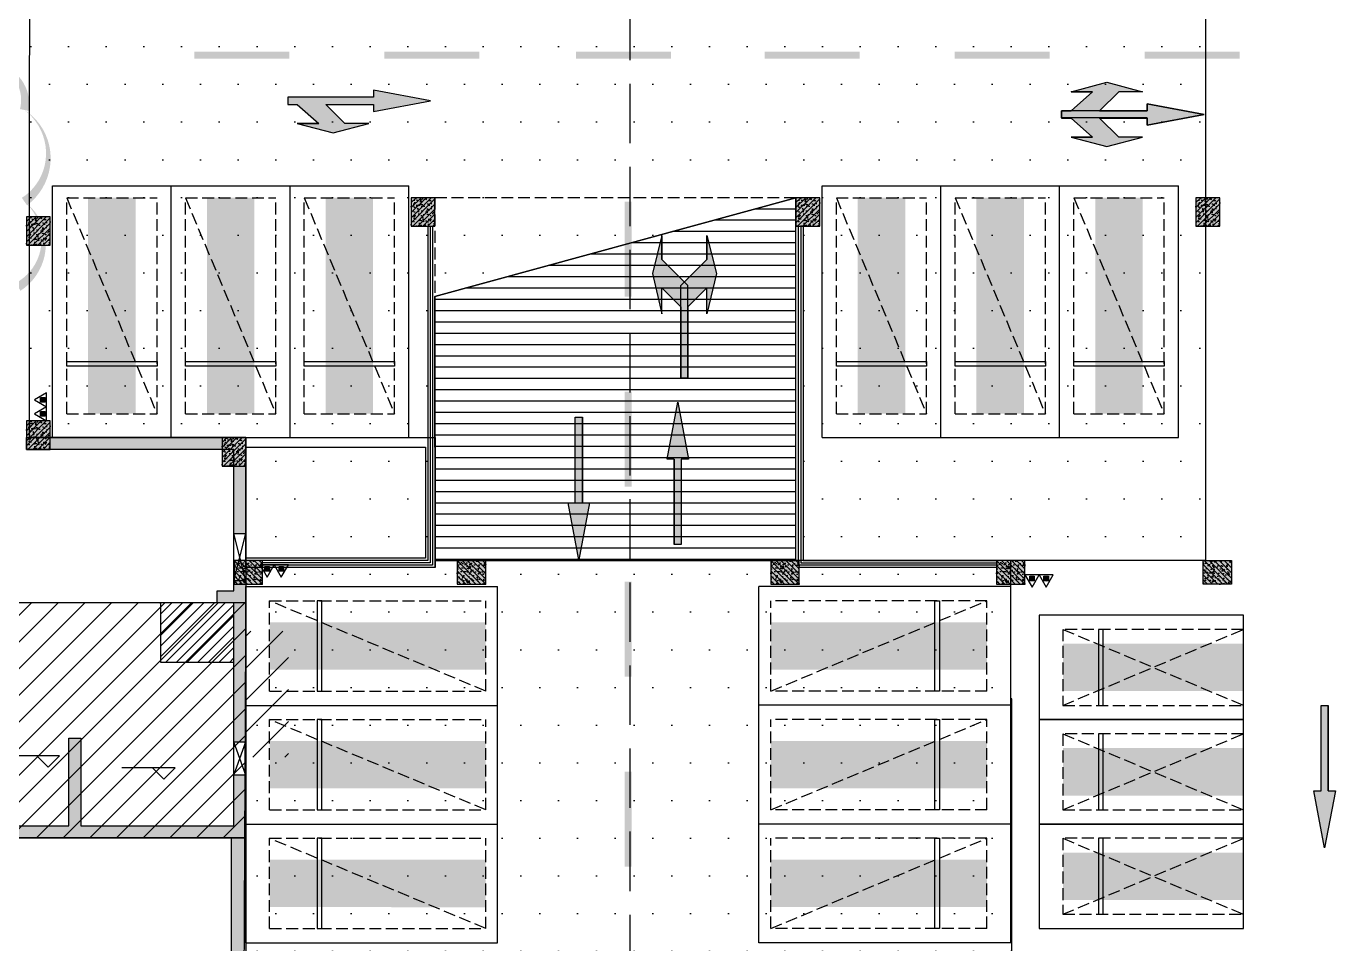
# Model space of a CAD drawing. Extents: x -1338203 to 1886333, y -783476 to 1038610.
# Drawn here: x 707534 to 735141, y 182218 to 201541 of the extents above; entities that cross this region are included whole.
import ezdxf

# ---------------------------------------------------------------- set-up
doc = ezdxf.new("R2010")
doc.units = 0
doc.header["$LTSCALE"] = 1000
doc.header["$MEASUREMENT"] = 0
for name, pattern in [('$2$DASH', [0.35, 0.25, -0.1]), ('A-001-平面B2$0$__DASH', [0.35, 0.25, -0.1]), ('A-001-平面参照B1$0$DASH', [0.35, 0.25, -0.1]), ('DASH', [0.35, 0.25, -0.1])]:
    doc.linetypes.add(name, pattern=pattern)
for name, color, linetype in [('$0$DIM_SYMB', 3, 'Continuous'), ('A-001-平面参照B1$0$0A-ELEV-PATT', 8, 'Continuous'), ('A-001-平面参照B1$0$0A-P-FLOR', 52, 'Continuous'), ('A-001-平面参照B1$0$A-001-平面参照B1$0$0A-E-STRS-RAIL', 163, 'Continuous'), ('A-001-平面参照B1$0$AUDIT_D_220531184525-2', 40, 'Continuous'), ('A-001-车位参照B1$0$A-001-车位参照B1$0$0A-P-PKNG-CAR(A)', 43, 'Continuous'), ('A-001-车位参照B1$0$A-001-车位参照B1$0$0A-P-PKNG-CAR(B)', 21, 'Continuous'), ('A-12-平面B1改$0$A-12-平面B1$0$0A-A-SYMB-ELEV', 150, 'Continuous'), ('p-a-mini', 150, 'Continuous'), ('p-a-regular', 5, 'Continuous'), ('S-12-柱墙B1_1$0$0S-CW-HATCH', 251, 'Continuous'), ('S-12-柱墙B1_1$0$0S-CW-HATCH-UP', 251, 'Continuous'), ('S-12-柱墙B1_1$0$0S-CW-LINE', 72, 'Continuous'), ('S-12-柱墙B1_1$0$0S-S-HOLE', 55, 'Continuous'), ('S001地下一墙柱$0$S001地下一墙柱$0$0S-CC-LINE', 52, 'Continuous'), ('S001地下一墙柱$0$S001地下一墙柱$0$0S-CW-HATCH', 251, 'Continuous'), ('S001地下一墙柱$0$S001地下一墙柱$0$0S-CW-HATCH-UP', 251, 'Continuous'), ('S001地下一墙柱$0$S001地下一墙柱$0$0S-CW-LINE', 72, 'Continuous'), ('中心线', 42, 'Continuous'), ('地面指向箭头', 7, 'Continuous'), ('负一层消火栓$0$0P-EQUIP-FH', 7, 'Continuous')]:
    doc.layers.add(name, color=color, linetype=linetype)
for name, color, linetype, plot in [('A-001-平面参照B1$0$AAD-A-PROOF', 30, 'Continuous', False), ('AAD-A-PROOF', 30, 'Continuous', False), ('负一层消火栓$0$AAD-A-MODIFY_20230107', 201, 'Continuous', False)]:
    doc.layers.add(name, color=color, linetype=linetype, plot=plot)
pattern_1 = [(0, (-766365.4, -306889.1), (396.875, 793.75), [0, -793.75])]
pattern_2 = [(315, (-33607.034, -149410.57), (53.03301, 53.03301), []), (320, (-33607.03, -149410.57), (-18.8256, -215.1781), [22.5, -247.5]), (265, (-33607.03, -149410.57), (225.6576, 41.6254), [18, -198]), (10.4514, (-33608.6, -149428.5), (206.8319, -173.5528), [19.122, -210.3426]), (316.1842, (-33547.03, -149410.57), (-49.6557, -320.1723), [33.75, -371.25]), (6.6356, (-33551.17, -149437.25), (292.2354, -280.3988), [28.683, -315.514]), (261.1842, (-33547.03, -149410.57), (292.2356, -280.3986), [27, -297]), (291, (-33562.03, -149440.57), (-120.7857, -179.0721), [22.5, -247.5]), (236, (-33562.03, -149440.57), (217.545, -72.9946), [18, -198]), (341.4514, (-33572.1, -149455.5), (96.7591, -252.0668), [19.122, -210.3426]), (307.5, (-33607.034, -149410.57), (99.86816, -3.64796), [0, -195.6, 0, -201, 0, -198.75]), (277.5, (-33607.03, -149410.57), (118.3235, -78.92086), [0, -114.6, 0, -191.1, 0, -75.75]), (237.5, (-33607.034, -149343.67), (-6.76646, -160.14673), [0, -75, 0, -234, 0, -310.5]), (227.5, (-33607.03, -149313.67), (30.0315, -174.95585), [0, -97.5, 0, -155.4, 0, -220.5])]

# ---------------------------------------------------------------- blocks, each defined once
blk = doc.blocks.new('A-001-平面参照B1')
at = {"layer": 'A-001-平面参照B1$0$0A-ELEV-PATT'}
h = blk.add_hatch(dxfattribs=at)
h.set_pattern_fill('DOTS', color=256, scale=500)
h.set_pattern_definition(pattern_1)
edge = h.paths.add_edge_path()
edge.add_line((-50226, -116800), (-54206, -116799))
edge.add_line((-54206, -116799), (-54209, -114010))
edge.add_line((-54209, -114010), (-54209, -114010))
edge.add_line((-54209, -114010), (-58760, -114010))
edge.add_line((-58760, -114010), (-58759, -97910))
edge.add_line((-58759, -97910), (-34009, -97860))
edge.add_line((-34009, -97860), (-34009, -116600))
edge.add_line((-34009, -116600), (-42629, -116600))
edge.add_line((-42629, -116600), (-42629, -108960))
edge.add_line((-42629, -108960), (-50229, -111040))
edge.add_line((-50229, -111040), (-50229, -114210))
edge.add_line((-50229, -114210), (-50229, -111040))
h = blk.add_hatch(dxfattribs=at)
h.set_pattern_fill('ANSI31', color=256, scale=150, angle=135)
h.set_pattern_definition([(180, (-766365.37, -306889.07), (-1e-14, -238.125), [])])
h.paths.add_polyline_path([(-42629, -108960), (-50229, -111040), (-50229, -114210), (-50229, -114210), (-50229, -116600), (-42629, -116600), (-42629, -114210), (-42629, -114210), (-42629, -108960), (-50229, -111040)])
h = blk.add_hatch(dxfattribs=at)
h.set_pattern_fill('DOTS', color=256, scale=500)
h.set_pattern_definition(pattern_1)
h.paths.add_polyline_path([(-38109, -133450), (-38083, -133450), (-38084, -131350), (-38084, -131350), (-38084, -119510), (-38109, -119510), (-38109, -116600), (-50229, -116600), (-50229, -116750), (-54206, -116749), (-54360, -148950), (-38109, -148950)])
at = {"layer": 'A-001-平面参照B1$0$0A-P-FLOR', "linetype": 'A-001-平面参照B1$0$DASH'}
blk.add_lwpolyline([(-42629, -111040), (-42629, -108960), (-50229, -108960), (-50229, -111040)], dxfattribs=at)
at = {"layer": 'A-001-平面参照B1$0$A-001-平面参照B1$0$0A-E-STRS-RAIL'}
for points in [[(-50279, -109560), (-50279, -116700), (-53858, -116700)], [(-50329, -109560), (-50329, -116650), (-53858, -116650)], [(-38409, -116700), (-42579, -116700), (-42579, -109560)], [(-42529, -109560), (-42529, -116650), (-38409, -116650)]]:
    blk.add_lwpolyline(points, dxfattribs=at)
at = {"layer": 'A-001-平面参照B1$0$AAD-A-PROOF', "ltscale": 0.002}
blk.add_lwpolyline([(-50229, -111040), (-50229, -111040), (-42629, -108960)], dxfattribs=at)
at = {"layer": 'A-001-平面参照B1$0$AUDIT_D_220531184525-2'}
for points in [[(-50226, -116750), (-54206, -116749), (-54209, -114010), (-58760, -114010), (-58759, -97910), (-34009, -97860), (-34009, -114210), (-34009, -114210), (-34009, -116600), (-42629, -116600), (-42629, -108960), (-50229, -111040), (-50229, -114210), (-50229, -111040)], [(-50226, -116750), (-54206, -116749), (-54209, -114010), (-58760, -114010), (-58759, -97910), (-34009, -97860), (-34009, -114210), (-34009, -114210), (-34009, -116600), (-38409, -116600), (-38409, -116750), (-42559, -116750), (-42559, -116600), (-42629, -116600), (-42629, -108960), (-50229, -111040), (-50229, -114210), (-50229, -111040)], [(-50379, -109560), (-50379, -116600), (-53858, -116600)], [(-42479, -109560), (-42479, -116600), (-38409, -116600)]]:
    blk.add_lwpolyline(points, dxfattribs=at)
for points in [[(-42629, -108960), (-50229, -111040), (-50229, -114210), (-50229, -114210), (-50229, -116600), (-42629, -116600), (-42629, -114210), (-42629, -114210), (-42629, -108960), (-50229, -111040)], [(-42629, -108960), (-50229, -111040), (-50229, -114210), (-50229, -114210), (-50229, -116600), (-42629, -116600), (-42629, -114210), (-42629, -114210), (-42629, -108960), (-50229, -111040)], [(-38109, -133450), (-38083, -133450), (-38084, -131350), (-38084, -131350), (-38084, -119510), (-38109, -119510), (-38109, -116600), (-50229, -116600), (-50229, -116750), (-54206, -116749), (-54360, -148950), (-38109, -148950)]]:
    blk.add_lwpolyline(points, close=True, dxfattribs=at)
blk = doc.blocks.new('S-12-柱墙B1_1', base_point=(-588474, -346969))
at = {"layer": 'S-12-柱墙B1_1$0$0S-CW-HATCH'}
h = blk.add_hatch(color=256, dxfattribs=at)
h.dxf.hatch_style = 1
h.paths.add_polyline_path([(-544824, -351749), (-545074, -351749), (-545074, -350749), (-544824, -350749), (-544824, -348729), (-549444, -348729), (-549444, -348979), (-545074, -348979), (-545074, -351959), (-545424, -351959), (-545424, -352209), (-545074, -352209), (-545074, -355139), (-544824, -355139), (-544824, -355839), (-545074, -355839), (-545074, -356909), (-548299, -356909), (-548299, -355059), (-548549, -355059), (-548549, -356909), (-555534, -356909), (-555534, -353429), (-555784, -353429), (-555784, -357709), (-561664, -357709), (-561664, -353429), (-561914, -353429), (-561914, -356909), (-568899, -356909), (-568899, -355059), (-569149, -355059), (-569149, -356909), (-572374, -356909), (-572374, -354579), (-572624, -354579), (-572624, -356909), (-572774, -356909), (-572774, -354579), (-573024, -354579), (-573024, -356909), (-576249, -356909), (-576249, -355059), (-576499, -355059), (-576499, -356909), (-583484, -356909), (-583484, -353429), (-583734, -353429), (-583734, -357709), (-589614, -357709), (-589614, -353429), (-589864, -353429), (-589864, -356909), (-596849, -356909), (-596849, -355059), (-597099, -355059), (-597099, -356909), (-600324, -356909), (-600324, -352209), (-599974, -352209), (-599974, -351959), (-600324, -351959), (-600324, -348979), (-599554, -348979), (-599554, -348729), (-600574, -348729), (-600574, -357159), (-589864, -357159), (-589864, -357959), (-583484, -357959), (-583484, -357159), (-561914, -357159), (-561914, -357959), (-555534, -357959), (-555534, -357159), (-544824, -357159)])
at = {"layer": 'S-12-柱墙B1_1$0$0S-CW-HATCH-UP'}
h = blk.add_hatch(dxfattribs=at)
h.set_pattern_fill('钢筋混凝土', color=256, scale=30)
h.set_pattern_definition([(45, (0, 0), (-53.0330086, 53.0330086), []), (50, (0, 0), (215.178055, -18.82564), [22.5, -247.5]), (355, (0, 0), (-41.6254, 225.65764), [18, -198]), (100.4514, (17.93, -1.57), (173.552815, 206.83186), [19.12206, -210.342634]), (46.1842, (0, 60), (320.17231, -49.6557), [33.75, -371.25]), (96.6356, (26.68, 55.86), (280.39881, 292.23536), [28.68309, -315.5139]), (351.1842, (0, 60), (280.39858, 292.23558), [27, -297]), (21, (30, 45), (179.072116, -120.785667), [22.5, -247.5]), (326, (30, 45), (72.9946, 217.545014), [18, -198]), (71.4514, (44.92, 34.93), (252.06679, 96.75915), [19.12206, -210.342634]), (37.5, (0, 0), (3.647957, 99.868156), [0, -195.6, 0, -201, 0, -198.75]), (7.5, (0, 0), (78.920861, 118.323514), [0, -114.6, 0, -191.1, 0, -75.75]), (327.5, (-66.9, 0), (160.146731, -6.7664615), [0, -75, 0, -234, 0, -310.5]), (317.5, (-96.9, 0), (174.95585, 30.031495), [0, -97.5, 0, -155.4, 0, -220.5])])
h.paths.add_polyline_path([(-545074, -350749), (-544824, -350749), (-544824, -348729), (-549444, -348729), (-549444, -348979), (-545074, -348979), (-545074, -351959), (-545424, -351959), (-545424, -352209), (-545074, -352209), (-545074, -355139), (-544824, -355139), (-544824, -355839), (-545074, -355839), (-545074, -356909), (-548299, -356909), (-548299, -355059), (-548549, -355059), (-548549, -356909), (-555534, -356909), (-555534, -353429), (-555784, -353429), (-555784, -357709), (-561664, -357709), (-561664, -353429), (-561914, -353429), (-561914, -356909), (-568899, -356909), (-568899, -355059), (-569149, -355059), (-569149, -356909), (-572374, -356909), (-572374, -354579), (-572624, -354579), (-572624, -356909), (-572774, -356909), (-572774, -354579), (-573024, -354579), (-573024, -356909), (-576249, -356909), (-576249, -355059), (-576499, -355059), (-576499, -356909), (-583484, -356909), (-583484, -353429), (-583734, -353429), (-583734, -357709), (-589614, -357709), (-589614, -353429), (-589864, -353429), (-589864, -356909), (-596849, -356909), (-596849, -355059), (-597099, -355059), (-597099, -356909), (-600324, -356909), (-600324, -352209), (-599974, -352209), (-599974, -351959), (-600324, -351959), (-600324, -348979), (-599554, -348979), (-599554, -348729), (-600574, -348729), (-600574, -357159), (-589864, -357159), (-589864, -357959), (-583484, -357959), (-583484, -357159), (-561914, -357159), (-561914, -357959), (-555534, -357959), (-555534, -357159), (-544824, -357159), (-544824, -351749), (-545074, -351749)])
at = {"layer": 'S-12-柱墙B1_1$0$0S-CW-LINE'}
for points in [[(-549444, -348729), (-544824, -348729), (-544824, -357159), (-555534, -357159), (-555534, -357959), (-561914, -357959), (-561914, -357159), (-583484, -357159)], [(-568899, -356909), (-561914, -356909), (-561914, -353429), (-561664, -353429), (-561664, -357709), (-555784, -357709), (-555784, -353429), (-555534, -353429), (-555534, -356909), (-548549, -356909), (-548549, -355059), (-548299, -355059), (-548299, -356909), (-545074, -356909), (-545074, -352209), (-545424, -352209), (-545424, -351959), (-545074, -351959), (-545074, -348979), (-549444, -348979), (-549444, -348729)]]:
    blk.add_lwpolyline(points, dxfattribs=at)
at = {"layer": 'S-12-柱墙B1_1$0$0S-S-HOLE'}
for p, q in [((-545074, -351749), (-544824, -350749)), ((-544824, -351749), (-545074, -350749)), ((-545074, -355839), (-544824, -355139)), ((-544824, -355839), (-545074, -355139))]:
    blk.add_line(p, q, dxfattribs=at)
for points in [[(-545074, -350749), (-544824, -350749), (-544824, -351749), (-545074, -351749)], [(-545074, -355139), (-544824, -355139), (-544824, -355839), (-545074, -355839)]]:
    blk.add_lwpolyline(points, close=True, dxfattribs=at)
blk = doc.blocks.new('S001地下一墙柱')
at = {"layer": 'S001地下一墙柱$0$S001地下一墙柱$0$0S-CW-HATCH'}
h = blk.add_hatch(color=256, dxfattribs=at)
h.dxf.hatch_style = 1
h.paths.add_polyline_path([(-50229, -108960), (-50729, -108960), (-50729, -109560), (-50229, -109560)])
h = blk.add_hatch(color=256, dxfattribs=at)
h.dxf.hatch_style = 1
h.paths.add_polyline_path([(-42129, -108960), (-42629, -108960), (-42629, -109560), (-42129, -109560)])
h = blk.add_hatch(color=256, dxfattribs=at)
h.dxf.hatch_style = 1
h.paths.add_polyline_path([(-33709, -108960), (-34209, -108960), (-34209, -109560), (-33709, -109560)])
h = blk.add_hatch(color=256, dxfattribs=at)
h.dxf.hatch_style = 1
h.paths.add_polyline_path([(-58329, -109360), (-58829, -109360), (-58829, -109960), (-58329, -109960)])
h = blk.add_hatch(color=256, dxfattribs=at)
h.dxf.hatch_style = 1
h.paths.add_polyline_path([(-58329, -113660), (-58829, -113660), (-58829, -114260), (-58329, -114260)])
h = blk.add_hatch(color=256, dxfattribs=at)
h.dxf.hatch_style = 1
h.paths.add_polyline_path([(-54209, -114011), (-54709, -114011), (-54709, -114611), (-54209, -114611)])
h = blk.add_hatch(color=256, dxfattribs=at)
h.dxf.hatch_style = 1
h.paths.add_polyline_path([(-53858, -117100), (-53858, -116600), (-54458, -116600), (-54458, -117100)])
h = blk.add_hatch(color=256, dxfattribs=at)
h.dxf.hatch_style = 1
h.paths.add_polyline_path([(-49159, -117100), (-49159, -116600), (-49759, -116600), (-49759, -117100)])
h = blk.add_hatch(color=256, dxfattribs=at)
h.dxf.hatch_style = 1
h.paths.add_polyline_path([(-42559, -117100), (-42559, -116600), (-43159, -116600), (-43159, -117100)])
h = blk.add_hatch(color=256, dxfattribs=at)
h.dxf.hatch_style = 1
h.paths.add_polyline_path([(-37809, -117100), (-37809, -116600), (-38409, -116600), (-38409, -117100)])
h = blk.add_hatch(color=256, dxfattribs=at)
h.dxf.hatch_style = 1
h.paths.add_polyline_path([(-34059, -117100), (-34059, -116600), (-33459, -116600), (-33459, -117100)])
at = {"layer": 'S001地下一墙柱$0$S001地下一墙柱$0$0S-CW-HATCH', "ltscale": 0.002}
h = blk.add_hatch(color=256, dxfattribs=at)
h.dxf.hatch_style = 1
h.paths.add_polyline_path([(-54509, -122440), (-54209, -122440), (-54209, -166036), (-54509, -166036)])
at = {"layer": 'S001地下一墙柱$0$S001地下一墙柱$0$0S-CW-HATCH-UP'}
h = blk.add_hatch(dxfattribs=at)
h.set_pattern_fill('钢筋混凝土', color=256, scale=30)
h.set_pattern_definition([(45, (-17918.04, -100008.29), (-53.03301, 53.03301), []), (50, (-17918.04, -100008.29), (215.1781, -18.8256), [22.5, -247.5]), (355, (-17918.04, -100008.29), (-41.6254, 225.6576), [18, -198]), (100.4514, (-17900.1, -100009.86), (173.5528, 206.8319), [19.122, -210.3426]), (46.1842, (-17918.04, -99948.3), (320.1723, -49.6557), [33.75, -371.25]), (96.6356, (-17891.36, -99952.43), (280.3988, 292.2354), [28.683, -315.514]), (351.1842, (-17918.04, -99948.3), (280.3986, 292.2356), [27, -297]), (21, (-17888.04, -99963.29), (179.0721, -120.7857), [22.5, -247.5]), (326, (-17888.04, -99963.29), (72.9946, 217.545), [18, -198]), (71.4514, (-17873.11, -99973.35), (252.0668, 96.7591), [19.122, -210.3426]), (37.5, (-17918.04, -100008.29), (3.64796, 99.86816), [0, -195.6, 0, -201, 0, -198.75]), (7.5, (-17918.04, -100008.29), (78.92086, 118.3235), [0, -114.6, 0, -191.1, 0, -75.75]), (327.5, (-17984.94, -100008.29), (160.14673, -6.76646), [0, -75, 0, -234, 0, -310.5]), (317.5, (-18014.94, -100008.29), (174.95585, 30.0315), [0, -97.5, 0, -155.4, 0, -220.5])])
h.paths.add_polyline_path([(-50229, -108960), (-50729, -108960), (-50729, -109560), (-50229, -109560)])
h = blk.add_hatch(dxfattribs=at)
h.set_pattern_fill('钢筋混凝土', color=256, scale=30)
h.set_pattern_definition([(45, (-9818.04, -100008.29), (-53.03301, 53.03301), []), (50, (-9818.04, -100008.29), (215.1781, -18.8256), [22.5, -247.5]), (355, (-9818.04, -100008.29), (-41.6254, 225.6576), [18, -198]), (100.4514, (-9800.1, -100009.86), (173.5528, 206.8319), [19.122, -210.3426]), (46.1842, (-9818.04, -99948.3), (320.1723, -49.6557), [33.75, -371.25]), (96.6356, (-9791.36, -99952.43), (280.3988, 292.2354), [28.683, -315.514]), (351.1842, (-9818.04, -99948.3), (280.3986, 292.2356), [27, -297]), (21, (-9788.04, -99963.29), (179.0721, -120.7857), [22.5, -247.5]), (326, (-9788.04, -99963.29), (72.9946, 217.545), [18, -198]), (71.4514, (-9773.11, -99973.35), (252.0668, 96.7591), [19.122, -210.3426]), (37.5, (-9818.04, -100008.29), (3.64796, 99.86816), [0, -195.6, 0, -201, 0, -198.75]), (7.5, (-9818.04, -100008.29), (78.92086, 118.3235), [0, -114.6, 0, -191.1, 0, -75.75]), (327.5, (-9884.94, -100008.29), (160.14673, -6.76646), [0, -75, 0, -234, 0, -310.5]), (317.5, (-9914.94, -100008.29), (174.95585, 30.0315), [0, -97.5, 0, -155.4, 0, -220.5])])
h.paths.add_polyline_path([(-42129, -108960), (-42629, -108960), (-42629, -109560), (-42129, -109560)])
h = blk.add_hatch(dxfattribs=at)
h.set_pattern_fill('钢筋混凝土', color=256, scale=30)
h.set_pattern_definition([(45, (-1398.69, -100008.29), (-53.03301, 53.03301), []), (50, (-1398.7, -100008.29), (215.1781, -18.8256), [22.5, -247.5]), (355, (-1398.7, -100008.29), (-41.6254, 225.6576), [18, -198]), (100.4514, (-1380.76, -100009.86), (173.5528, 206.8319), [19.122, -210.3426]), (46.1842, (-1398.7, -99948.3), (320.1723, -49.6557), [33.75, -371.25]), (96.6356, (-1372, -99952.43), (280.3988, 292.2354), [28.683, -315.514]), (351.1842, (-1398.7, -99948.3), (280.3986, 292.2356), [27, -297]), (21, (-1368.7, -99963.29), (179.0721, -120.7857), [22.5, -247.5]), (326, (-1368.7, -99963.29), (72.9946, 217.545), [18, -198]), (71.4514, (-1353.77, -99973.35), (252.0668, 96.7591), [19.122, -210.3426]), (37.5, (-1398.69, -100008.29), (3.64796, 99.86816), [0, -195.6, 0, -201, 0, -198.75]), (7.5, (-1398.69, -100008.29), (78.92086, 118.3235), [0, -114.6, 0, -191.1, 0, -75.75]), (327.5, (-1465.59, -100008.29), (160.14673, -6.76646), [0, -75, 0, -234, 0, -310.5]), (317.5, (-1495.59, -100008.29), (174.95585, 30.0315), [0, -97.5, 0, -155.4, 0, -220.5])])
h.paths.add_polyline_path([(-33709, -108960), (-34209, -108960), (-34209, -109560), (-33709, -109560)])
h = blk.add_hatch(dxfattribs=at)
h.set_pattern_fill('钢筋混凝土', color=256, scale=30)
h.set_pattern_definition([(45, (-26018.04, -100408.29), (-53.03301, 53.03301), []), (50, (-26018.04, -100408.29), (215.1781, -18.8256), [22.5, -247.5]), (355, (-26018.04, -100408.29), (-41.6254, 225.6576), [18, -198]), (100.4514, (-26000.1, -100409.86), (173.5528, 206.8319), [19.122, -210.3426]), (46.1842, (-26018.04, -100348.3), (320.1723, -49.6557), [33.75, -371.25]), (96.6356, (-25991.36, -100352.43), (280.3988, 292.2354), [28.683, -315.514]), (351.1842, (-26018.04, -100348.3), (280.3986, 292.2356), [27, -297]), (21, (-25988.04, -100363.29), (179.0721, -120.7857), [22.5, -247.5]), (326, (-25988.04, -100363.29), (72.9946, 217.545), [18, -198]), (71.4514, (-25973.11, -100373.35), (252.0668, 96.7591), [19.122, -210.3426]), (37.5, (-26018.04, -100408.29), (3.64796, 99.86816), [0, -195.6, 0, -201, 0, -198.75]), (7.5, (-26018.04, -100408.29), (78.92086, 118.3235), [0, -114.6, 0, -191.1, 0, -75.75]), (327.5, (-26084.94, -100408.29), (160.14673, -6.76646), [0, -75, 0, -234, 0, -310.5]), (317.5, (-26114.94, -100408.29), (174.95585, 30.0315), [0, -97.5, 0, -155.4, 0, -220.5])])
h.paths.add_polyline_path([(-58329, -109360), (-58829, -109360), (-58829, -109960), (-58329, -109960)])
h = blk.add_hatch(dxfattribs=at)
h.set_pattern_fill('钢筋混凝土', color=256, scale=30)
h.set_pattern_definition([(45, (-26018.04, -104708.29), (-53.03301, 53.03301), []), (50, (-26018.04, -104708.3), (215.1781, -18.8256), [22.5, -247.5]), (355, (-26018.04, -104708.3), (-41.6254, 225.6576), [18, -198]), (100.4514, (-26000.1, -104709.86), (173.5528, 206.8319), [19.122, -210.3426]), (46.1842, (-26018.04, -104648.3), (320.1723, -49.6557), [33.75, -371.25]), (96.6356, (-25991.36, -104652.43), (280.3988, 292.2354), [28.683, -315.514]), (351.1842, (-26018.04, -104648.3), (280.3986, 292.2356), [27, -297]), (21, (-25988.04, -104663.3), (179.0721, -120.7857), [22.5, -247.5]), (326, (-25988.04, -104663.3), (72.9946, 217.545), [18, -198]), (71.4514, (-25973.11, -104673.36), (252.0668, 96.7591), [19.122, -210.3426]), (37.5, (-26018.04, -104708.29), (3.64796, 99.86816), [0, -195.6, 0, -201, 0, -198.75]), (7.5, (-26018.04, -104708.29), (78.92086, 118.3235), [0, -114.6, 0, -191.1, 0, -75.75]), (327.5, (-26084.94, -104708.29), (160.14673, -6.76646), [0, -75, 0, -234, 0, -310.5]), (317.5, (-26114.94, -104708.29), (174.95585, 30.0315), [0, -97.5, 0, -155.4, 0, -220.5])])
h.paths.add_polyline_path([(-58329, -113660), (-58829, -113660), (-58829, -114260), (-58329, -114260)])
h = blk.add_hatch(dxfattribs=at)
h.set_pattern_fill('钢筋混凝土', color=256, scale=30)
h.set_pattern_definition([(45, (-21898.03, -105058.836), (-53.03301, 53.03301), []), (50, (-21898.03, -105058.84), (215.1781, -18.8256), [22.5, -247.5]), (355, (-21898.03, -105058.84), (-41.6254, 225.6576), [18, -198]), (100.4514, (-21880.1, -105060.4), (173.5528, 206.8319), [19.122, -210.3426]), (46.1842, (-21898.03, -104998.84), (320.1723, -49.6557), [33.75, -371.25]), (96.6356, (-21871.35, -105002.97), (280.3988, 292.2354), [28.683, -315.514]), (351.1842, (-21898.03, -104998.84), (280.3986, 292.2356), [27, -297]), (21, (-21868.03, -105013.84), (179.0721, -120.7857), [22.5, -247.5]), (326, (-21868.03, -105013.84), (72.9946, 217.545), [18, -198]), (71.4514, (-21853.1, -105023.9), (252.0668, 96.7591), [19.122, -210.3426]), (37.5, (-21898.03, -105058.836), (3.64796, 99.86816), [0, -195.6, 0, -201, 0, -198.75]), (7.5, (-21898.03, -105058.84), (78.92086, 118.3235), [0, -114.6, 0, -191.1, 0, -75.75]), (327.5, (-21964.93, -105058.836), (160.14673, -6.76646), [0, -75, 0, -234, 0, -310.5]), (317.5, (-21994.93, -105058.84), (174.95585, 30.0315), [0, -97.5, 0, -155.4, 0, -220.5])])
h.paths.add_polyline_path([(-54209, -114011), (-54709, -114011), (-54709, -114611), (-54209, -114611)])
h = blk.add_hatch(dxfattribs=at)
h.set_pattern_fill('钢筋混凝土', color=256, scale=30, angle=-90)
h.set_pattern_definition([(315, (-44906.265, -149410.27), (53.03301, 53.03301), []), (320, (-44906.26, -149410.27), (-18.8256, -215.1781), [22.5, -247.5]), (265, (-44906.26, -149410.27), (225.6576, 41.6254), [18, -198]), (10.4514, (-44907.83, -149428.2), (206.8319, -173.5528), [19.122, -210.3426]), (316.1842, (-44846.26, -149410.27), (-49.6557, -320.1723), [33.75, -371.25]), (6.6356, (-44850.4, -149436.95), (292.2354, -280.3988), [28.683, -315.514]), (261.1842, (-44846.26, -149410.27), (292.2356, -280.3986), [27, -297]), (291, (-44861.26, -149440.27), (-120.7857, -179.0721), [22.5, -247.5]), (236, (-44861.26, -149440.27), (217.545, -72.9946), [18, -198]), (341.4514, (-44871.33, -149455.2), (96.7591, -252.0668), [19.122, -210.3426]), (307.5, (-44906.265, -149410.27), (99.86816, -3.64796), [0, -195.6, 0, -201, 0, -198.75]), (277.5, (-44906.26, -149410.27), (118.3235, -78.92086), [0, -114.6, 0, -191.1, 0, -75.75]), (237.5, (-44906.265, -149343.37), (-6.76646, -160.14673), [0, -75, 0, -234, 0, -310.5]), (227.5, (-44906.26, -149313.37), (30.0315, -174.95585), [0, -97.5, 0, -155.4, 0, -220.5])])
h.paths.add_polyline_path([(-53858, -117100), (-53858, -116600), (-54458, -116600), (-54458, -117100)])
h = blk.add_hatch(dxfattribs=at)
h.set_pattern_fill('钢筋混凝土', color=256, scale=30, angle=-90)
h.set_pattern_definition([(315, (-40207.04, -149410.27), (53.03301, 53.03301), []), (320, (-40207.04, -149410.27), (-18.8256, -215.1781), [22.5, -247.5]), (265, (-40207.04, -149410.27), (225.6576, 41.6254), [18, -198]), (10.4514, (-40208.6, -149428.2), (206.8319, -173.5528), [19.122, -210.3426]), (316.1842, (-40147.04, -149410.27), (-49.6557, -320.1723), [33.75, -371.25]), (6.6356, (-40151.18, -149436.95), (292.2354, -280.3988), [28.683, -315.514]), (261.1842, (-40147.04, -149410.27), (292.2356, -280.3986), [27, -297]), (291, (-40162.04, -149440.27), (-120.7857, -179.0721), [22.5, -247.5]), (236, (-40162.04, -149440.27), (217.545, -72.9946), [18, -198]), (341.4514, (-40172.1, -149455.2), (96.7591, -252.0668), [19.122, -210.3426]), (307.5, (-40207.04, -149410.27), (99.86816, -3.64796), [0, -195.6, 0, -201, 0, -198.75]), (277.5, (-40207.04, -149410.27), (118.3235, -78.92086), [0, -114.6, 0, -191.1, 0, -75.75]), (237.5, (-40207.04, -149343.37), (-6.76646, -160.14673), [0, -75, 0, -234, 0, -310.5]), (227.5, (-40207.04, -149313.37), (30.0315, -174.95585), [0, -97.5, 0, -155.4, 0, -220.5])])
h.paths.add_polyline_path([(-49159, -117100), (-49159, -116600), (-49759, -116600), (-49759, -117100)])
h = blk.add_hatch(dxfattribs=at)
h.set_pattern_fill('钢筋混凝土', color=256, scale=30, angle=-90)
h.set_pattern_definition(pattern_2)
h.paths.add_polyline_path([(-42559, -117100), (-42559, -116600), (-43159, -116600), (-43159, -117100)])
h = blk.add_hatch(dxfattribs=at)
h.set_pattern_fill('钢筋混凝土', color=256, scale=30, angle=-90)
h.set_pattern_definition([(315, (-28856.93, -149410.57), (53.03301, 53.03301), []), (320, (-28856.93, -149410.57), (-18.8256, -215.1781), [22.5, -247.5]), (265, (-28856.93, -149410.57), (225.6576, 41.6254), [18, -198]), (10.4514, (-28858.5, -149428.5), (206.8319, -173.5528), [19.122, -210.3426]), (316.1842, (-28796.93, -149410.57), (-49.6557, -320.1723), [33.75, -371.25]), (6.6356, (-28801.07, -149437.25), (292.2354, -280.3988), [28.683, -315.514]), (261.1842, (-28796.93, -149410.57), (292.2356, -280.3986), [27, -297]), (291, (-28811.93, -149440.57), (-120.7857, -179.0721), [22.5, -247.5]), (236, (-28811.93, -149440.57), (217.545, -72.9946), [18, -198]), (341.4514, (-28822, -149455.5), (96.7591, -252.0668), [19.122, -210.3426]), (307.5, (-28856.93, -149410.57), (99.86816, -3.64796), [0, -195.6, 0, -201, 0, -198.75]), (277.5, (-28856.93, -149410.57), (118.3235, -78.92086), [0, -114.6, 0, -191.1, 0, -75.75]), (237.5, (-28856.93, -149343.67), (-6.76646, -160.14673), [0, -75, 0, -234, 0, -310.5]), (227.5, (-28856.93, -149313.67), (30.0315, -174.95585), [0, -97.5, 0, -155.4, 0, -220.5])])
h.paths.add_polyline_path([(-37809, -117100), (-37809, -116600), (-38409, -116600), (-38409, -117100)])
h = blk.add_hatch(dxfattribs=at)
h.set_pattern_fill('钢筋混凝土', color=256, scale=30, angle=-90)
h.set_pattern_definition(pattern_2)
h.paths.add_polyline_path([(-34059, -117100), (-34059, -116600), (-33459, -116600), (-33459, -117100)])
at = {"layer": 'S001地下一墙柱$0$S001地下一墙柱$0$0S-CW-HATCH-UP', "ltscale": 0.002}
h = blk.add_hatch(dxfattribs=at)
h.set_pattern_fill('钢筋混凝土', color=256, scale=30)
h.set_pattern_definition([(45, (-766365.37, -306889.07), (-53.0330086, 53.0330086), []), (50, (-766365.37, -306889.07), (215.178055, -18.82564), [22.5, -247.5]), (355, (-766365.37, -306889.07), (-41.6254, 225.65764), [18, -198]), (100.4514, (-766347.44, -306890.64), (173.552815, 206.83186), [19.12206, -210.342634]), (46.1842, (-766365.37, -306829.07), (320.17231, -49.6557), [33.75, -371.25]), (96.6356, (-766338.7, -306833.2), (280.39881, 292.23536), [28.68309, -315.5139]), (351.1842, (-766365.37, -306829.07), (280.39858, 292.23558), [27, -297]), (21, (-766335.37, -306844.07), (179.072116, -120.785667), [22.5, -247.5]), (326, (-766335.37, -306844.07), (72.9946, 217.545014), [18, -198]), (71.4514, (-766320.44, -306854.14), (252.06679, 96.75915), [19.12206, -210.342634]), (37.5, (-766365.37, -306889.07), (3.6479566, 99.868156), [0, -195.6, 0, -201, 0, -198.75]), (7.5, (-766365.37, -306889.07), (78.920861, 118.323514), [0, -114.6, 0, -191.1, 0, -75.75]), (327.5, (-766432.27, -306889.07), (160.146731, -6.7664615), [0, -75, 0, -234, 0, -310.5]), (317.5, (-766462.27, -306889.07), (174.95585, 30.031495), [0, -97.5, 0, -155.4, 0, -220.5])])
h.paths.add_polyline_path([(-54509, -122440), (-54209, -122440), (-54209, -166036), (-54509, -166036)])
at = {"layer": 'S001地下一墙柱$0$S001地下一墙柱$0$0S-CC-LINE'}
for points in [[(-50229, -108960), (-50729, -108960), (-50729, -109560), (-50229, -109560)], [(-42129, -108960), (-42629, -108960), (-42629, -109560), (-42129, -109560)], [(-58329, -109360), (-58829, -109360), (-58829, -109960), (-58329, -109960)], [(-58329, -113660), (-58829, -113660), (-58829, -114260), (-58329, -114260)], [(-54209, -114011), (-54709, -114011), (-54709, -114611), (-54209, -114611)], [(-53858, -117100), (-53858, -116600), (-54458, -116600), (-54458, -117100)], [(-49159, -117100), (-49159, -116600), (-49759, -116600), (-49759, -117100)], [(-42559, -117100), (-42559, -116600), (-43159, -116600), (-43159, -117100)], [(-37809, -117100), (-37809, -116600), (-38409, -116600), (-38409, -117100)], [(-34059, -117100), (-34059, -116600), (-33459, -116600), (-33459, -117100)]]:
    blk.add_lwpolyline(points, close=True, dxfattribs=at)
at = {"layer": 'S001地下一墙柱$0$S001地下一墙柱$0$0S-CC-LINE', "elevation": 0}
blk.add_lwpolyline([(-33709, -108960), (-34209, -108960), (-34209, -109560), (-33709, -109560)], close=True, dxfattribs=at)
at = {"layer": 'S001地下一墙柱$0$S001地下一墙柱$0$0S-CW-LINE', "ltscale": 0.002}
blk.add_lwpolyline([(-54509, -122440), (-54209, -122440), (-54209, -166036), (-54509, -166036)], close=True, dxfattribs=at)
at = {"ltscale": 0.002}
blk.add_blockref('S-12-柱墙B1_1', (-97859, -112250), dxfattribs=at)
blk = doc.blocks.new('负一层消火栓$0$$TwtSys$00000546')
h = blk.add_hatch()
h.set_pattern_fill('ANSI31', color=256, scale=200, style=0)
h.set_pattern_definition([(45, (-38543.802, -6670.83), (-17.67767, 17.67767), [])])
h.paths.add_polyline_path([(-65, 174), (65, 174), (65, 44), (-65, 44)])
for points in [[(0, 344), (-198, 0), (198, 0)], [(-65, 174), (65, 174), (65, 44), (-65, 44)]]:
    blk.add_lwpolyline(points, close=True)
blk = doc.blocks.new('负一层消火栓')
at = {"layer": '负一层消火栓$0$AAD-A-MODIFY_20230107', "color": 4}
blk.add_lwpolyline([(-69458, -106130, 0, 193, -0.520567), (-67529, -106130, 0, 193, -0.520567), (-65600, -106130, 0, 193, -0.520567), (-63672, -106130, 0, 193, -0.520567), (-61743, -106130, 0, 193, -0.520567), (-59814, -106130, 0, 193, -0.520567), (-58869, -107113, 0, 193, -0.520567), (-58869, -109042, 0, 193, -0.520567), (-59002, -110837, 0, 193, -0.520567), (-60931, -110837, 0, 193, -0.520567), (-62859, -110837, 0, 193, -0.520567), (-64788, -110837, 0, 193, -0.520567), (-66717, -110837, 0, 193, -0.520567), (-68646, -110837, 0, 193, -0.520567), (-69458, -109721, 0, 193, -0.520567), (-69458, -107792, 0, 193, -0.520567)], format="xyseb", close=True, dxfattribs=at)
at = {"layer": '负一层消火栓$0$0P-EQUIP-FH'}
for p, xscale, yscale, zscale, rotation in [((-58402, -113214), 0.7500000000000008, 0.7500000000000008, 0.7500000000000008, 90.00272354035933), ((-58402, -113511), 0.7500000000000008, 0.7500000000000008, 0.7500000000000008, 90.00272354035933), ((-53760, -116692), 0.75, 0.75, 0.75, 180), ((-53462, -116692), 0.75, 0.75, 0.75, 180), ((-37660, -116900), 0.75, 0.75, 0.75, 180), ((-37362, -116900), 0.75, 0.75, 0.75, 180)]:
    blk.add_blockref('负一层消火栓$0$$TwtSys$00000546', p, dxfattribs=dict(at, xscale=xscale, yscale=yscale, zscale=zscale, rotation=rotation))
blk = doc.blocks.new('剖面位置')
at = {"layer": '$0$DIM_SYMB', "linetype": '$2$DASH', "ltscale": 5}
blk.add_lwpolyline([(-23908, 5282), (-23908, -83810), (-46125, -83810), (-46125, -260656)], dxfattribs=at)
blk.add_lwpolyline([(-23908, 5282), (-23908, -83810), (-46125, -83810), (-46125, -260656)], dxfattribs=at)
blk = doc.blocks.new('左转加右转')
at = {"layer": '地面指向箭头'}
for points in [[(3220885, 2465747), (3221085, 2466547), (3221085, 2466047), (3221635, 2465497), (3221635, 2463547), (3221485, 2463547), (3221485, 2465047), (3221085, 2465447), (3221085, 2464897)], [(3222235, 2465747), (3222035, 2466547), (3222035, 2466047), (3221485, 2465497), (3221485, 2463547), (3221635, 2463547), (3221635, 2465047), (3222035, 2465447), (3222035, 2464897)]]:
    blk.add_hatch(color=251, dxfattribs=at).paths.add_polyline_path(points)
at = {"layer": '地面指向箭头', "color": 251}
for points in [[(3221085, 2466547), (3220885, 2465747), (3221085, 2464897), (3221085, 2465447), (3221485, 2465047), (3221485, 2463547), (3221635, 2463547), (3221635, 2465497), (3221085, 2466047), (3221085, 2466547), (3221085, 2466047)], [(3222035, 2466547), (3222235, 2465747), (3222035, 2464897), (3222035, 2465447), (3221635, 2465047), (3221635, 2463547), (3221485, 2463547), (3221485, 2465497), (3222035, 2466047), (3222035, 2466547), (3222035, 2466047)]]:
    blk.add_lwpolyline(points, dxfattribs=at)
blk = doc.blocks.new('直行右转或左转')
at = {"layer": '地面指向箭头'}
blk.add_hatch(color=251, dxfattribs=at).paths.add_polyline_path([(3219528, 2452519), (3218327, 2452294), (3218327, 2452444), (3217325, 2452444), (3217726, 2452044), (3218227, 2452044), (3217476, 2451843), (3216725, 2452044), (3217175, 2452044), (3216725, 2452444), (3216524, 2452444), (3216524, 2452594), (3218327, 2452594), (3218327, 2452745)])
at = {"layer": '地面指向箭头', "color": 251}
blk.add_lwpolyline([(3216725, 2452044), (3217175, 2452044), (3216725, 2452044), (3217476, 2451843), (3218227, 2452044), (3217726, 2452044), (3217325, 2452444), (3218327, 2452444), (3218327, 2452294), (3219528, 2452519), (3218327, 2452745), (3218327, 2452594), (3216524, 2452594), (3216524, 2452444), (3216725, 2452444), (3217175, 2452044)], dxfattribs=at)
blk = doc.blocks.new('RTRTRT5')
at = {"layer": '地面指向箭头', "linetype": 'Continuous', "xscale": -1, "rotation": 270}
blk.add_blockref('直行右转或左转', (-1798715, -3451125, 0), dxfattribs=at)
at = {"layer": '地面指向箭头', "linetype": 'Continuous', "rotation": 89.99999999999999}
blk.add_blockref('直行右转或左转', (3106324, -3451125, 0), dxfattribs=at)
blk = doc.blocks.new('直行')
at = {"layer": '地面指向箭头'}
blk.add_hatch(color=251, dxfattribs=at).paths.add_polyline_path([(-29241, 4059962), (-29466, 4058762), (-29316, 4058762), (-29316, 4056961), (-29166, 4056961), (-29166, 4058762), (-29016, 4058762)])
at = {"layer": '地面指向箭头', "color": 251}
blk.add_lwpolyline([(-29316, 4058762), (-29316, 4056961), (-29316, 4058762), (-29316, 4058762), (-29466, 4058762), (-29241, 4059962), (-29016, 4058762), (-29166, 4058762), (-29166, 4056961), (-29316, 4056961), (-29316, 4056961)], dxfattribs=at)
blk = doc.blocks.new('A$C9cb663f1')
at = {"layer": '中心线', "color": 251, "const_width": 150}
for points in [[(298428, -160832), (300428, -160832)], [(302428, -160832), (304428, -160832)], [(306457, -160832), (308457, -160832)], [(310428, -160832), (312428, -160832)], [(314428, -160832), (316428, -160832)], [(318428, -160832), (320428, -160832)], [(307560, -163917), (307560, -165917)], [(307560, -167917), (307560, -169917)], [(307560, -171917), (307560, -173917)], [(307560, -175917), (307560, -177917)]]:
    blk.add_lwpolyline(points, dxfattribs=at)
at = {"layer": '地面指向箭头', "color": 251, "xscale": -1, "rotation": 270}
blk.add_blockref('RTRTRT5', (551283, -815883, 0), dxfattribs=at)
at = {"layer": '地面指向箭头', "color": 251, "linetype": 'Continuous'}
blk.add_blockref('直行右转或左转', (-2916131, -2614312), dxfattribs=at)
at = {"layer": '地面指向箭头', "color": 251, "linetype": 'Continuous', "xscale": -1}
blk.add_blockref('左转加右转', (3530302, -2631177), dxfattribs=at)
at = {"layer": '地面指向箭头', "color": 251}
blk.add_blockref('直行', (337842, -4228099), dxfattribs=at)
at = {"layer": '地面指向箭头', "color": 251, "rotation": 180}
for p in [(277278, 3888507), (292978, 3882436)]:
    blk.add_blockref('直行', p, dxfattribs=at)
blk = doc.blocks.new('A-001-车位参照B1$0$A-001-车位参照B1$0$A-001-车位参照B1$0$ddd')
for p, q in [((0, 2500), (5300, 2500)), ((0, 2500), (0, 0)), ((5300, 2500), (5300, 0)), ((0, 0), (5300, 0))]:
    blk.add_line(p, q)
at = {"linetype": 'A-001-平面B2$0$__DASH'}
for p, q in [((500, 2200), (500, 300)), ((500, 2200), (5050, 2200)), ((5050, 2200), (5050, 300)), ((500, 300), (5050, 300))]:
    blk.add_line(p, q, dxfattribs=at)
blk.add_lwpolyline([(5050, 2200), (500, 300)], dxfattribs=at)
blk.add_lwpolyline([(1500, 300), (1500, 2200), (1600, 2200), (1600, 300)], close=True)
at = {"layer": 'p-a-regular', "ltscale": 0.002, "const_width": 1000}
blk.add_lwpolyline([(500, 1250), (5050, 1250)], dxfattribs=at)
blk = doc.blocks.new('A-001-车位参照B1$0$A-001-车位参照B1$0$A-001-车位参照B1$0$A$C43AE5A3B')
at = {"color": 241}
blk.add_lwpolyline([(2500, 0), (2500, 4300), (300, 4300), (300, 0)], close=True, dxfattribs=at)
at = {"color": 241, "linetype": 'DASH'}
for points in [[(2200, 0), (2200, 3800), (600, 3800), (600, 0), (2200, 0)], [(600, 3800), (2200, 0)], [(2200, 3800), (600, 0)]]:
    blk.add_lwpolyline(points, dxfattribs=at)
at = {"color": 241}
blk.add_lwpolyline([(2200, 3050), (600, 3050), (600, 2950), (2200, 2950), (2200, 3050)], dxfattribs=at)
at = {"layer": 'p-a-mini', "ltscale": 0.002, "const_width": 1000}
blk.add_lwpolyline([(1400, 0), (1400, 3800)], dxfattribs=at)
blk = doc.blocks.new('A-12-平面B1改')
h = blk.add_hatch()
h.set_pattern_fill('ANSI31', color=252, scale=100)
h.set_pattern_definition([(45, (-1928061.73, 566082.88), (-112.253202, 112.253202), [])])
edge = h.paths.add_edge_path()
edge.add_line((43400, -6490), (43400, -5240))
edge.add_line((43400, -5240), (41850, -5240))
edge.add_line((41850, -5240), (41850, -6490))
edge.add_line((41850, -6490), (43400, -6490))
at = {"ltscale": 0.002}
blk.add_lwpolyline([(43650, -4300), (43652, -4300)], dxfattribs=at)
at = {"color": 252}
blk.add_lwpolyline([(43400, -6490), (43400, -5240), (41850, -5240), (41850, -6490), (43400, -6490)], dxfattribs=at)
at = {"layer": 'A-12-平面B1改$0$A-12-平面B1$0$0A-A-SYMB-ELEV'}
for p, q in [((39730, -8463), (38610, -8463)), ((39490, -8703), (39250, -8463)), ((39490, -8703), (39730, -8463)), ((42162, -8716), (41042, -8716)), ((41922, -8956), (41682, -8716)), ((41922, -8956), (42162, -8716))]:
    blk.add_line(p, q, dxfattribs=at)

msp = doc.modelspace()

# ---------------------------------------------------------------- hatches: boundary and pattern name
at = {"ltscale": 0.002}
h = msp.add_hatch(dxfattribs=at)
h.set_pattern_fill('ANSI31', color=8, scale=250)
h.set_pattern_definition([(45, (321361.53, 273455.2), (-280.633, 280.633), [])])
h.paths.add_polyline_path([(664246.6, 192879.1), (664246.6, 184449.1), (667116.6, 184449.1), (667116.6, 183649.1), (673496.6, 183649.1), (673496.6, 184449.1), (695066.6, 184449.1), (695066.6, 183649.1), (701446.6, 183649.1), (701446.6, 184449.1), (712156.6, 184449.1), (712156.7, 189399.5), (704316.6, 189399.5), (704316.6, 192879.1), (701996.6, 192879.1), (701996.6, 194229.1), (700216.6, 194229.1), (700216.6, 196279), (696896.6, 196279), (696896.6, 194299.1), (694516.6, 194299.1), (694516.6, 192879.1), (694516.6, 189649.1), (684206.6, 189649.1), (684206.6, 192879), (681131.6, 192879.1), (681131.6, 189649.1), (676616.6, 189649.1), (676616.6, 192879.1), (674046.6, 192879.1), (674046.6, 194299.1), (671666.6, 194299.1), (671666.6, 196279), (668346.6, 196279), (668346.6, 194229.1), (666566.6, 194229.1), (666566.6, 192879.1)])
h = msp.add_hatch(dxfattribs=at)
h.set_pattern_fill('ANSI31', color=8, scale=300)
h.set_pattern_definition([(45, (766365.37, 306889.07), (-336.7596, 336.7596), [])])
h.paths.add_polyline_path([(713056.6, 188799), (712156.6, 188799), (712156.6, 186149), (713056.6, 186149)])

# ---------------------------------------------------------------- linework, layer by layer
at = {"color": 3, "flags": 128}
msp.add_lwpolyline([(673496.6, 184449.1), (695066.6, 184449.1), (695066.6, 183649.1), (701446.6, 183649.1), (701446.6, 184449.1), (712156.6, 184449.1), (712156.7, 189399.5), (704316.6, 189399.5), (704316.6, 192879.1), (701996.6, 192879.1), (701996.6, 194229.1), (700216.6, 194229.1), (700216.6, 196279), (696896.6, 196279), (696896.6, 194299.1), (694516.6, 194299.1), (694516.6, 192879.1), (694516.6, 189649.1), (684206.6, 189649.1)], dxfattribs=at)
at = {"ltscale": 0.002}
for points in [[(712156.6, 192877.5), (716139.4, 192877.5), (716139.4, 190139.5), (712156.6, 190139.5)], [(712156.6, 192677.5), (715939.4, 192677.5), (715939.4, 190339.5), (712156.6, 190339.5)]]:
    msp.add_lwpolyline(points, close=True, dxfattribs=at)

# ---------------------------------------------------------------- block references
for name, p in [('S001地下一墙柱', (766365.4, 306889.1)), ('负一层消火栓', (766365.4, 306889.1)), ('A$C9cb663f1', (412646.2, 361761.3)), ('A-12-平面B1改', (668506.6, 194639.1))]:
    msp.add_blockref(name, p, dxfattribs=at)
msp.add_blockref('A-001-平面参照B1', (766365.4, 306889.1))
at = {"layer": 'A-001-车位参照B1$0$A-001-车位参照B1$0$0A-P-PKNG-CAR(A)', "linetype": 'Continuous'}
for p, rotation in [((710586.7, 192879.1), 90.00272354060814), ((713086.7, 192879.1), 90.00272354060814), ((715586.7, 192879.1), 90.00272354060814), ((726786.7, 192879.1), 90.00272354060814), ((729286.7, 192879.1), 90.00272354060814), ((731786.7, 192879.1), 90.00272354060814), ((728256.8, 189739.5), 180.0027235406079), ((728256.6, 187239.5), 180.0027235406079), ((728256.8, 184739.5), 180.0027235406079)]:
    msp.add_blockref('A-001-车位参照B1$0$A-001-车位参照B1$0$A-001-车位参照B1$0$ddd', p, dxfattribs=dict(at, rotation=rotation))
at = {"layer": 'A-001-车位参照B1$0$A-001-车位参照B1$0$0A-P-PKNG-CAR(A)', "linetype": 'Continuous', "xscale": -1, "rotation": 179.9972764593919}
for p in [(712156.7, 189739), (712156.6, 187239), (712156.5, 184739)]:
    msp.add_blockref('A-001-车位参照B1$0$A-001-车位参照B1$0$A-001-车位参照B1$0$ddd', p, dxfattribs=at)
at = {"layer": 'A-001-车位参照B1$0$A-001-车位参照B1$0$0A-P-PKNG-CAR(B)', "rotation": 90}
for p in [(733156.2, 186638.8), (733156.2, 184438.8), (733156.1, 182238.8)]:
    msp.add_blockref('A-001-车位参照B1$0$A-001-车位参照B1$0$A-001-车位参照B1$0$A$C43AE5A3B', p, dxfattribs=at)
at = {"layer": 'AAD-A-PROOF'}
msp.add_blockref('剖面位置', (766365.4, 306889.1), dxfattribs=at)

doc.saveas('drawing.dxf')
